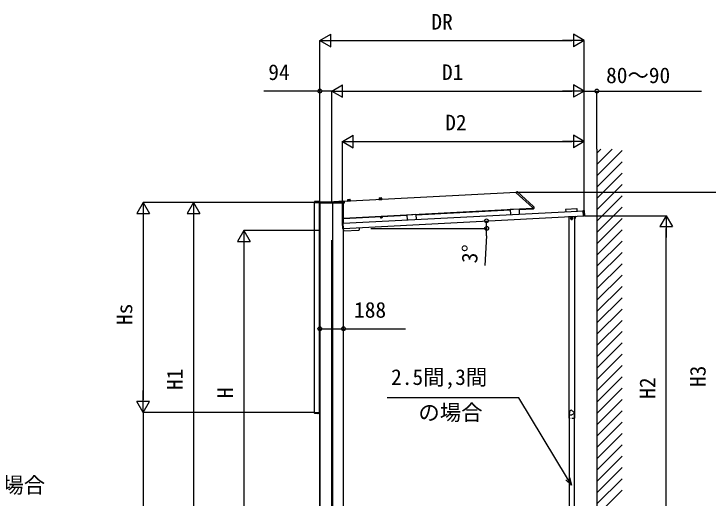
# Model space of a CAD drawing. Units: millimetres, scale not verified. Extents: x -8750 to 8750, y -12999 to 12940.
# Drawn here: x 321 to 5835, y -5294 to -1452 of the extents above; entities that cross this region are included whole.
import ezdxf
from ezdxf.enums import TextEntityAlignment as Align

# ---------------------------------------------------------------- set-up
doc = ezdxf.new("R2010")
doc.units = ezdxf.units.MM
doc.header["$LTSCALE"] = 70
for name, color, linetype in [('0-4_YKK_12', 2, 'Continuous'), ('0-6_YKK_A1', 4, 'Continuous'), ('0-7_YKK_D', 6, 'Continuous')]:
    doc.layers.add(name, color=color, linetype=linetype)
doc.styles.add('ＭＳ ゴシック', font='')
doc.styles.get('ＭＳ ゴシック').set_extended_font_data('MS Gothic')

msp = doc.modelspace()

# ---------------------------------------------------------------- linework, layer by layer
at = {"layer": '0-4_YKK_12'}
msp.add_line((2844.14, -3246.53), (2844.14, -6399.51), dxfattribs=at)
at = {"layer": '0-6_YKK_A1'}
for p, q in [((4951.04, -2526.09), (4951.04, -5672.03)), ((4951.04, -2557.15), (4982.1, -2526.09)), ((4951.04, -2646.95), (5071.9, -2526.09)), ((4951.04, -2736.75), (5151.04, -2536.75)), ((4951.04, -2826.55), (5151.04, -2626.55)), ((4951.04, -2916.36), (5151.04, -2716.36)), ((4951.04, -3006.16), (5151.04, -2806.16)), ((4309.91, -2864.31), (4317.51, -2864.38)), ((4309.94, -2864.78), (4309.91, -2864.31)), ((4309.94, -2864.78), (4310.23, -2870.41)), ((4320.15, -2865.41), (4448.01, -2980.53)), ((2942.32, -2939.48), (4310.1, -2867.8)), ((3220.21, -2922.52), (3242.99, -2921.32)), ((3220.79, -2915.79), (3220.73, -2922.49)), ((3223.64, -2912.83), (3238.57, -2912.04)), ((3241.71, -2914.7), (3242.47, -2921.35)), ((3243.51, -2921.77), (3243.69, -2923.29)), ((4310.4, -2870.75), (4439.88, -2987.34)), ((4951.04, -3095.96), (5151.04, -2895.96)), ((2736.14, -2941.53), (2708.14, -2941.53)), ((2709.04, -4614.43), (2709.04, -2949.03)), ((2749.04, -2949.03), (2709.04, -2949.03)), ((2735.74, -2949.03), (2736.74, -2949.03)), ((2736.14, -2941.53), (2738.14, -2941.53)), ((2748.04, -2941.53), (2738.14, -2941.53)), ((2745.48, -2953.86), (2745.55, -2946.01)), ((2745.98, -2953.86), (2745.48, -2953.86)), ((2943.46, -2953.86), (2745.98, -2953.86)), ((2746.55, -2945.02), (2942.06, -2945.02)), ((2748.04, -2949.03), (2749.04, -2949.03)), ((2749.04, -2949.03), (2749.04, -2942.53)), ((2749.04, -4614.43), (2749.04, -2949.03)), ((2750.63, -2947.47), (2750.54, -2949.03)), ((2851.54, -2949.03), (2750.54, -2949.03)), ((2851.04, -2949.03), (2751.04, -2949.03)), ((2751.04, -5672.03), (2751.04, -2953.86)), ((2850.46, -2946.53), (2751.63, -2946.53)), ((2778.79, -2944.95), (2941.03, -2936.44)), ((2851.54, -2949.03), (2851.46, -2947.47)), ((2937.74, -3113.96), (2937.74, -2953.86)), ((2939.04, -3113.9), (2939.04, -2953.86)), ((2942.08, -2937.33), (2943.05, -2945.9)), ((2943.05, -2945.9), (2943.06, -2945.93)), ((2943.06, -2945.93), (2943.96, -2953.86)), ((2943.96, -2953.86), (2943.46, -2953.86)), ((2970.08, -2936.1), (2970.06, -2937.63)), ((2970.06, -2937.63), (2994.03, -2936.37)), ((2970.06, -2937.63), (2994.03, -2936.37)), ((2970.08, -2938.03), (2970.06, -2937.63)), ((2970.08, -2938.03), (2994.05, -2936.77)), ((2970.55, -2935.6), (2993.33, -2934.41)), ((2971.14, -2928.88), (2971.08, -2935.57)), ((2973.98, -2925.91), (2988.91, -2925.13)), ((2992.05, -2927.78), (2992.81, -2934.44)), ((2993.86, -2934.85), (2994.03, -2936.37)), ((2994.05, -2936.77), (2994.03, -2936.37)), ((3219.73, -2923.01), (3219.72, -2924.55)), ((3219.72, -2924.55), (3243.69, -2923.29)), ((3219.72, -2924.55), (3243.69, -2923.29)), ((3219.74, -2924.95), (3219.72, -2924.55)), ((3219.74, -2924.95), (3243.71, -2923.69)), ((3243.71, -2923.69), (3243.69, -2923.29)), ((2936.7, -3114.02), (4848.98, -3013.8)), ((2939.04, -3071.84), (4440.34, -2993.16)), ((3512.78, -3046.78), (4262.34, -3007.49)), ((4333.11, -3001.28), (4262.21, -3005)), ((4262.21, -3005), (4264.28, -3044.44)), ((4333.11, -3001.28), (4335.18, -3040.73)), ((4333.24, -3003.78), (4440.6, -2998.15)), ((4440.05, -2987.69), (4440.13, -2989.29)), ((4440.18, -2990.23), (4440.13, -2989.29)), ((4440.18, -2990.23), (4447.82, -2990.3)), ((4440.21, -2990.73), (4440.18, -2990.23)), ((4440.21, -2990.73), (4440.6, -2998.15)), ((4440.6, -2998.15), (4448.21, -2997.75)), ((4447.82, -2990.3), (4449.23, -2990.31)), ((4449.33, -2983.3), (4449.65, -2989.38)), ((4449.65, -2989.38), (4449.72, -2990.78)), ((4702.81, -3004.94), (4703.68, -3021.41)), ((4792.64, -2999.23), (4703.76, -3003.89)), ((4794.55, -3016.65), (4793.69, -3000.17)), ((4837.13, -3014.42), (4842.29, -3014.15)), ((4843.42, -3012.71), (4842.22, -3012.78)), ((4842.24, -3013.13), (4842.22, -3012.78)), ((4842.22, -3012.78), (4842.22, -3012.78)), ((4842.26, -3013.62), (4842.24, -3013.13)), ((4844.41, -3054.65), (4842.26, -3013.62)), ((4843.42, -3012.71), (4843.42, -3012.71)), ((4844.01, -3012.57), (4849.9, -3012.26)), ((4850.43, -3012.73), (4852.63, -3054.68)), ((4951.04, -3185.76), (5151.04, -2985.76)), ((2938.79, -3153.96), (4844.38, -3054.1)), ((2939.3, -3076.83), (2939.04, -3071.88)), ((2939.3, -3076.83), (3441.87, -3050.49)), ((3246.56, -3063.93), (3231.57, -3064.72)), ((3231.57, -3064.72), (3231.82, -3069.63)), ((3232.86, -3070.16), (3231.82, -3069.63)), ((3232.02, -3064.69), (3231.94, -3063.1)), ((3245.84, -3069.48), (3232.86, -3070.16)), ((3235.32, -3064.52), (3235.57, -3069.43)), ((3242.81, -3064.13), (3243.07, -3069.04)), ((3245.84, -3069.48), (3246.82, -3068.85)), ((3246.02, -3062.36), (3246.1, -3063.96)), ((3246.56, -3063.93), (3246.82, -3068.85)), ((3512.65, -3044.28), (3441.74, -3048)), ((3441.74, -3048), (3443.81, -3087.44)), ((3512.65, -3044.28), (3514.71, -3083.73)), ((4729.05, -3059.44), (4729.05, -4659.44)), ((4730.55, -3059.44), (4730.55, -3057.44)), ((4763.56, -3075.44), (4738.54, -3075.44)), ((4751.05, -3087.94), (4751.05, -3062.93)), ((4771.55, -3059.44), (4771.55, -3057.44)), ((4771.55, -3058.94), (4774.23, -3058.94)), ((4783.58, -3072.38), (4776.95, -3058.17)), ((4779.2, -3068.91), (4781.46, -3067.85)), ((4844.44, -3055.15), (4844.41, -3054.65)), ((4844.44, -3055.15), (4844.46, -3055.5)), ((4844.46, -3055.5), (4845.66, -3055.43)), ((4844.46, -3055.5), (4844.46, -3055.5)), ((4845.66, -3055.43), (4845.66, -3055.43)), ((4852.15, -3055.2), (4846.26, -3055.51)), ((4951.04, -3275.57), (5151.04, -3075.57)), ((2928.46, -3113.46), (2930.66, -3155.4)), ((2934.83, -3112.63), (2928.93, -3112.94)), ((2935.43, -3112.71), (2936.63, -3112.64)), ((2935.43, -3112.71), (2935.43, -3112.71)), ((2936.65, -3112.99), (2936.63, -3112.64)), ((2936.63, -3112.64), (2936.63, -3112.64)), ((2936.67, -3113.49), (2936.65, -3112.99)), ((2938.82, -3154.52), (2936.67, -3113.49)), ((2931.18, -3155.88), (2937.08, -3155.57)), ((2937.18, -3155.54), (2938.07, -3172.53)), ((2938.87, -3155.36), (2937.67, -3155.43)), ((2937.67, -3155.43), (2937.67, -3155.43)), ((2937.74, -5672.03), (2937.74, -3155.42)), ((2937.74, -3172.03), (2938.04, -3172.03)), ((2938.85, -3155.01), (2938.82, -3154.52)), ((2938.85, -3155.01), (2938.87, -3155.36)), ((2938.87, -3155.36), (2938.87, -3155.36)), ((2939.04, -5672.03), (2939.04, -3173.47)), ((2939.12, -3173.47), (3063.45, -3166.96)), ((3063.43, -3147.43), (3064.4, -3165.91)), ((4951.04, -3365.37), (5151.04, -3165.37)), ((4951.04, -3455.17), (5151.04, -3255.17)), ((4951.04, -3544.97), (5151.04, -3344.97)), ((4951.04, -3634.78), (5151.04, -3434.78)), ((4951.04, -3724.58), (5151.04, -3524.58)), ((4951.04, -3814.38), (5151.04, -3614.38)), ((4951.04, -3904.18), (5151.04, -3704.18)), ((4951.04, -3993.99), (5151.04, -3793.99)), ((4951.04, -4083.79), (5151.04, -3883.79)), ((4951.04, -4173.59), (5151.04, -3973.59)), ((4951.04, -4263.39), (5151.04, -4063.39)), ((4951.04, -4353.2), (5151.04, -4153.2)), ((4951.04, -4443), (5151.04, -4243)), ((4951.04, -4532.8), (5151.04, -4332.8)), ((4951.04, -4622.6), (5151.04, -4422.6)), ((4951.04, -4712.41), (5151.04, -4512.41)), ((2736.14, -4621.93), (2708.14, -4621.93)), ((2709.04, -4614.43), (2749.04, -4614.43)), ((2735.74, -4614.43), (2736.74, -4614.43)), ((2736.14, -4621.93), (2738.14, -4621.93)), ((2748.04, -4621.93), (2738.14, -4621.93)), ((2748.04, -4614.43), (2749.04, -4614.43)), ((2749.04, -4614.43), (2749.04, -4620.93)), ((4951.04, -4802.21), (5151.04, -4602.21)), ((4729.05, -4659.44), (4739.9, -4659.44)), ((4751.01, -4659.44), (4773.05, -4659.44)), ((4771.55, -4632.86), (4771.55, -5672.03)), ((4951.04, -4892.01), (5151.04, -4692.01)), ((4951.04, -4981.81), (5151.04, -4781.81)), ((4951.04, -5071.62), (5151.04, -4871.62)), ((4951.04, -5161.42), (5151.04, -4961.42)), ((4951.04, -5251.22), (5151.04, -5051.22)), ((4951.04, -5341.02), (5151.04, -5141.02)), ((4951.04, -5430.83), (5151.04, -5230.83))]:
    msp.add_line(p, q, dxfattribs=at)
for points in [[(2707.14, -2942.46), (2706.74, -2949.03), (2707.74, -2949.03), (2735.74, -2949.03)], [(2736.74, -2949.03), (2737.74, -2949.03), (2748.04, -2949.03)], [(2751.04, -2949.03), (2751.04, -5672.03), (2751.04, -6222.03)], [(2851.04, -2949.03), (2851.04, -5672.03), (2851.04, -6222.03)], [(4449.72, -2990.78), (4450.08, -2997.65), (4448.21, -2997.75)], [(4729.05, -3059.44), (4773.05, -3059.44), (4773.05, -4659.44)], [(4783.58, -3072.38), (4781.31, -3073.44), (4774.68, -3059.23)], [(2707.14, -4620.99), (2706.74, -4614.43), (2707.74, -4614.43), (2735.74, -4614.43)], [(2736.74, -4614.43), (2737.74, -4614.43), (2748.04, -4614.43)], [(4730.55, -4632.86), (4730.55, -5672.03), (4771.55, -5672.03)]]:
    msp.add_lwpolyline(points, dxfattribs=at)
for points in [[(3230.41, -3061.57), (3247.38, -3060.68), (3247.47, -3062.28), (3230.49, -3063.17)], [(4751.05, -3067.93), (4757.55, -3071.69), (4757.55, -3079.19), (4751.05, -3082.94), (4744.55, -3079.19), (4744.55, -3071.69)]]:
    msp.add_lwpolyline(points, close=True, dxfattribs=at)
for radius in [8.5, 7.7, 6.5]:
    msp.add_circle((4751.05, -3075.44), radius, dxfattribs=at)
for centre, radius, start, end in [((4317.48, -2868.38), 4, 48, 89.5), ((3223.79, -2915.82), 3, 93, 179.5), ((3238.73, -2915.04), 3, 6.5, 93), ((3243.02, -2921.82), 0.5, 6.5, 93), ((4310.73, -2870.38), 0.5, 183, 228), ((2708.14, -2942.53), 1, 90, 176.5), ((2746.55, -2946.02), 1, 90, 176.5048), ((2746.55, -2946.02), 1, 176.5048, 179.5), ((2748.04, -2942.53), 1, 0, 90), ((2751.62, -2947.53), 1, 90, 177), ((2776.18, -2895.02), 50, 270, 273.00032), ((2850.46, -2947.53), 1, 3, 90), ((2941.08, -2937.44), 1, 6.5, 93.00032), ((2942.06, -2946.02), 1, 6.5, 90), ((2970.58, -2936.1), 0.5, 93, 179.5), ((2974.14, -2928.91), 3, 93, 179.5), ((2989.07, -2928.12), 3, 6.5, 93), ((2993.36, -2934.91), 0.5, 6.5, 93), ((3220.23, -2923.02), 0.5, 93, 179.5), ((4439.55, -2987.71), 0.5, 3, 48), ((4445.34, -2983.5), 4, 3, 48), ((4449.23, -2990.81), 0.5, 3, 89.5), ((4843.46, -3009.84), 2.86, 272.73957, 279.49104), ((3233.56, -3066.79), 3.32, 238.61575, 307.38425), ((3238.7, -3057.42), 12.42, 255.41205, 290.58795), ((3244.8, -3066.21), 3.32, 238.61575, 307.38425), ((4774.23, -3059.44), 0.5, 25, 90), ((4774.23, -3059.44), 3, 25, 41.81032), ((4845.97, -3059.7), 4.28, 87.31821, 94.21342), ((2935.09, -3109.86), 2.86, 266.50896, 273.26043), ((2937.8, -3159.7), 4.28, 91.78658, 98.68179), ((2939.07, -3172.47), 1, 183, 273), ((3063.4, -3165.96), 1, 273, 3), ((2708.14, -4620.93), 1, 183.5, 270), ((2748.04, -4620.93), 1, 270, 0), ((4687.25, -4610.9), 50, 340.96382, 8.35568), ((4751.05, -4616.86), 19.5, 212.03988, 257.27961), ((4751.05, -4616.86), 19.5, 92.03988, 137.27961), ((4777.78, -4675.09), 50, 100.96382, 128.35568), ((4788.11, -4564.6), 50, 220.96382, 248.35568), ((4751.05, -4616.86), 19.5, 332.03988, 17.27961)]:
    msp.add_arc(centre, radius, start, end, dxfattribs=at)
for centre, major_axis, ratio, start_param, end_param in [((4703.81, -3004.89), (0.746, -0.672), 0.99628, 2.358058, 3.9251274), ((4792.69, -3000.23), (-0.672, -0.746), 0.99628, 2.358058, 3.9251274), ((4843.42, -3012.68), (0.599, 0.031), 0.061163, 4.712389, 5.0226887), ((4844.03, -3012.87), (0.016, -0.3), 0.998135, 3.1415927, 3.9550709), ((4849.93, -3012.76), (0.336, 0.373), 0.99628, 5.4996506, 7.06672), ((4846.25, -3055.21), (0.016, -0.3), 0.998135, 5.4698366, 6.2831853), ((4852.13, -3054.7), (0.373, -0.336), 0.99628, 5.4996506, 7.06672), ((2928.96, -3113.44), (-0.373, 0.336), 0.99628, 5.4996506, 7.06672), ((2934.84, -3112.93), (0.016, -0.3), 0.998135, 2.3281144, 3.1415927), ((2935.43, -3112.67), (-0.599, -0.031), 0.061163, 1.2604966, 1.5707963), ((2931.16, -3155.38), (-0.336, -0.373), 0.99628, 5.4996506, 7.06672), ((2937.06, -3155.27), (0.016, -0.3), 0.998135, 0, 0.8133487)]:
    msp.add_ellipse(centre, major_axis=major_axis, ratio=ratio, start_param=start_param, end_param=end_param, dxfattribs=at)
at = {"layer": '0-7_YKK_D'}
for p, q in [((2751.04, -1664.24), (2837.65, -1614.24)), ((2837.65, -1714.24), (2837.65, -1614.24)), ((4851.04, -1664.24), (4764.44, -1614.24)), ((4764.44, -1614.24), (4764.44, -1714.24)), ((2751.04, -2938.03), (2751.04, -1663.24)), ((2751.04, -1664.24), (2837.65, -1714.24)), ((2751.04, -1664.24), (2924.25, -1664.24)), ((2851.04, -1664.24), (4751.04, -1664.24)), ((4851.04, -1664.24), (4677.84, -1664.24)), ((4851.04, -1664.24), (4764.44, -1714.24)), ((4851.04, -3052.27), (4851.04, -1663.24)), ((2845.04, -2064.24), (2931.65, -2014.24)), ((2931.65, -2114.24), (2931.65, -2014.24)), ((4851.04, -2064.24), (4764.44, -2014.24)), ((4764.44, -2014.24), (4764.44, -2114.24)), ((2751.04, -2064.24), (2305.02, -2064.24)), ((2751.04, -2948.03), (2751.04, -2063.24)), ((2845.04, -2064.24), (2751.04, -2064.24)), ((2845.04, -2945.53), (2845.04, -2063.24)), ((2845.04, -2945.53), (2845.04, -2063.24)), ((2845.04, -2064.24), (2905.04, -2064.24)), ((2845.04, -2064.24), (2931.65, -2114.24)), ((2845.04, -2064.24), (3018.25, -2064.24)), ((2945.04, -2064.24), (4751.04, -2064.24)), ((4851.04, -2064.24), (4677.84, -2064.24)), ((4851.04, -2064.24), (4764.44, -2114.24)), ((4851.04, -3052.27), (4851.04, -2063.24)), ((4851.04, -2910.43), (4851.04, -2063.24)), ((4951.04, -2525.09), (4951.04, -2063.24)), ((2930.04, -2464.24), (3016.64, -2414.24)), ((3016.64, -2514.24), (3016.64, -2414.24)), ((4851.04, -2464.24), (4764.44, -2414.24)), ((4764.44, -2414.24), (4764.44, -2514.24)), ((2930.04, -3113.87), (2930.04, -2463.24)), ((2930.04, -2464.24), (3016.64, -2514.24)), ((2930.04, -2464.24), (3103.25, -2464.24)), ((3030.04, -2464.24), (4751.04, -2464.24)), ((4851.04, -2464.24), (4677.84, -2464.24)), ((4851.04, -2464.24), (4764.44, -2514.24)), ((4851.04, -3052.27), (4851.04, -2463.24)), ((4319.09, -2867.38), (5903.3, -2867.38)), ((1348.21, -2949.03), (1298.21, -3035.63)), ((2708.04, -2949.03), (1347.21, -2949.03)), ((1348.21, -2949.03), (1398.21, -3035.63)), ((1348.21, -2949.03), (1348.21, -3122.23)), ((1748.21, -2949.03), (1698.21, -3035.63)), ((2708.04, -2949.03), (1747.21, -2949.03)), ((1748.21, -2949.03), (1798.21, -3035.63)), ((1748.21, -2949.03), (1748.21, -3122.23)), ((1298.21, -3035.63), (1398.21, -3035.63)), ((1348.21, -3049.03), (1348.21, -4514.43)), ((1698.21, -3035.63), (1798.21, -3035.63)), ((1748.21, -3049.03), (1748.21, -5572.03)), ((4852.07, -3053.74), (5503.3, -3053.74)), ((5502.3, -3053.74), (5452.3, -3140.35)), ((5502.3, -3053.74), (5552.3, -3140.35)), ((5502.3, -3053.74), (5502.3, -3226.95)), ((5452.3, -3140.35), (5552.3, -3140.35)), ((2148.21, -3172.03), (2098.21, -3258.63)), ((2750.04, -3172.03), (2147.21, -3172.03)), ((2148.21, -3172.03), (2198.21, -3258.63)), ((2148.21, -3172.03), (2148.21, -3345.23)), ((3154.59, -3154.02), (4076.9, -3154.02)), ((5502.3, -5572.03), (5502.3, -3153.74)), ((4074.31, -3214), (4061.91, -3449.12)), ((2098.21, -3258.63), (2198.21, -3258.63)), ((2148.21, -3272.03), (2148.21, -5572.03)), ((1348.21, -4614.43), (1348.21, -4441.22)), ((1348.21, -4614.43), (1298.21, -4527.82)), ((1398.21, -4527.82), (1298.21, -4527.82)), ((1348.21, -4614.43), (1398.21, -4527.82)), ((2708.04, -4614.43), (1347.21, -4614.43)), ((2708.04, -4614.43), (1347.21, -4614.43)), ((1348.21, -4614.43), (1348.21, -5672.03))]:
    msp.add_line(p, q, dxfattribs=at)
for points in [[(4851.04, -2064.24), (4951.04, -2064.24), (5782.58, -2064.24)], [(2751.04, -3950.35), (2939.04, -3950.35), (3432.28, -3950.35)], [(4750.02, -5191.08), (4718.95, -5139.75), (4330.75, -4498.46), (3285.76, -4498.46)], [(4732.7, -5131.42), (4750.02, -5191.08), (4705.2, -5148.07)]]:
    msp.add_lwpolyline(points, dxfattribs=at)
for centre in [(2751.04, -2064.24), (4951.04, -2064.24), (4074.34, -3094.45), (4075.9, -3154.02), (2751.04, -3950.35), (2939.04, -3950.35)]:
    msp.add_circle(centre, 15, dxfattribs=at)
for start, end in [(0, 3), (356.97918, 0)]:
    msp.add_arc((2937.74, -3154.02), 1138.15, start, end, dxfattribs=at)

# ---------------------------------------------------------------- texts
at = {"layer": '0-7_YKK_D', "style": 'ＭＳ ゴシック'}
for s, p in [('DR', (3636.84, -1614.24)), ('94', (2341.5, -2014.24)), ('D1', (3721.03, -2014.24)), ('80～90', (5024.45, -2039.24)), ('D2', (3746.62, -2414.24)), ('188', (3022.97, -3900.35)), ('2.5間,3間', (3316.99, -4433.81)), ('の場合', (3533.35, -4714.7)), ('3間の場合', (-195.46, -5290.93))]:
    msp.add_text(s, height=124.6, dxfattribs=at).set_placement(p, align=Align.BOTTOM_LEFT)
for s, rotation, p in [('3°', 86.979, (4037.6, -3435.38)), ('Hs', 90, (1298.21, -3920.82)), ('H1', 90, (1698.21, -4437.06)), ('H3', 90, (5852.3, -4413.14)), ('H2', 90, (5452.3, -4506.32)), ('H', 90, (2098.21, -4501.23))]:
    msp.add_text(s, height=124.6, rotation=rotation, dxfattribs=at).set_placement(p, align=Align.BOTTOM_LEFT)

doc.saveas('drawing.dxf')
